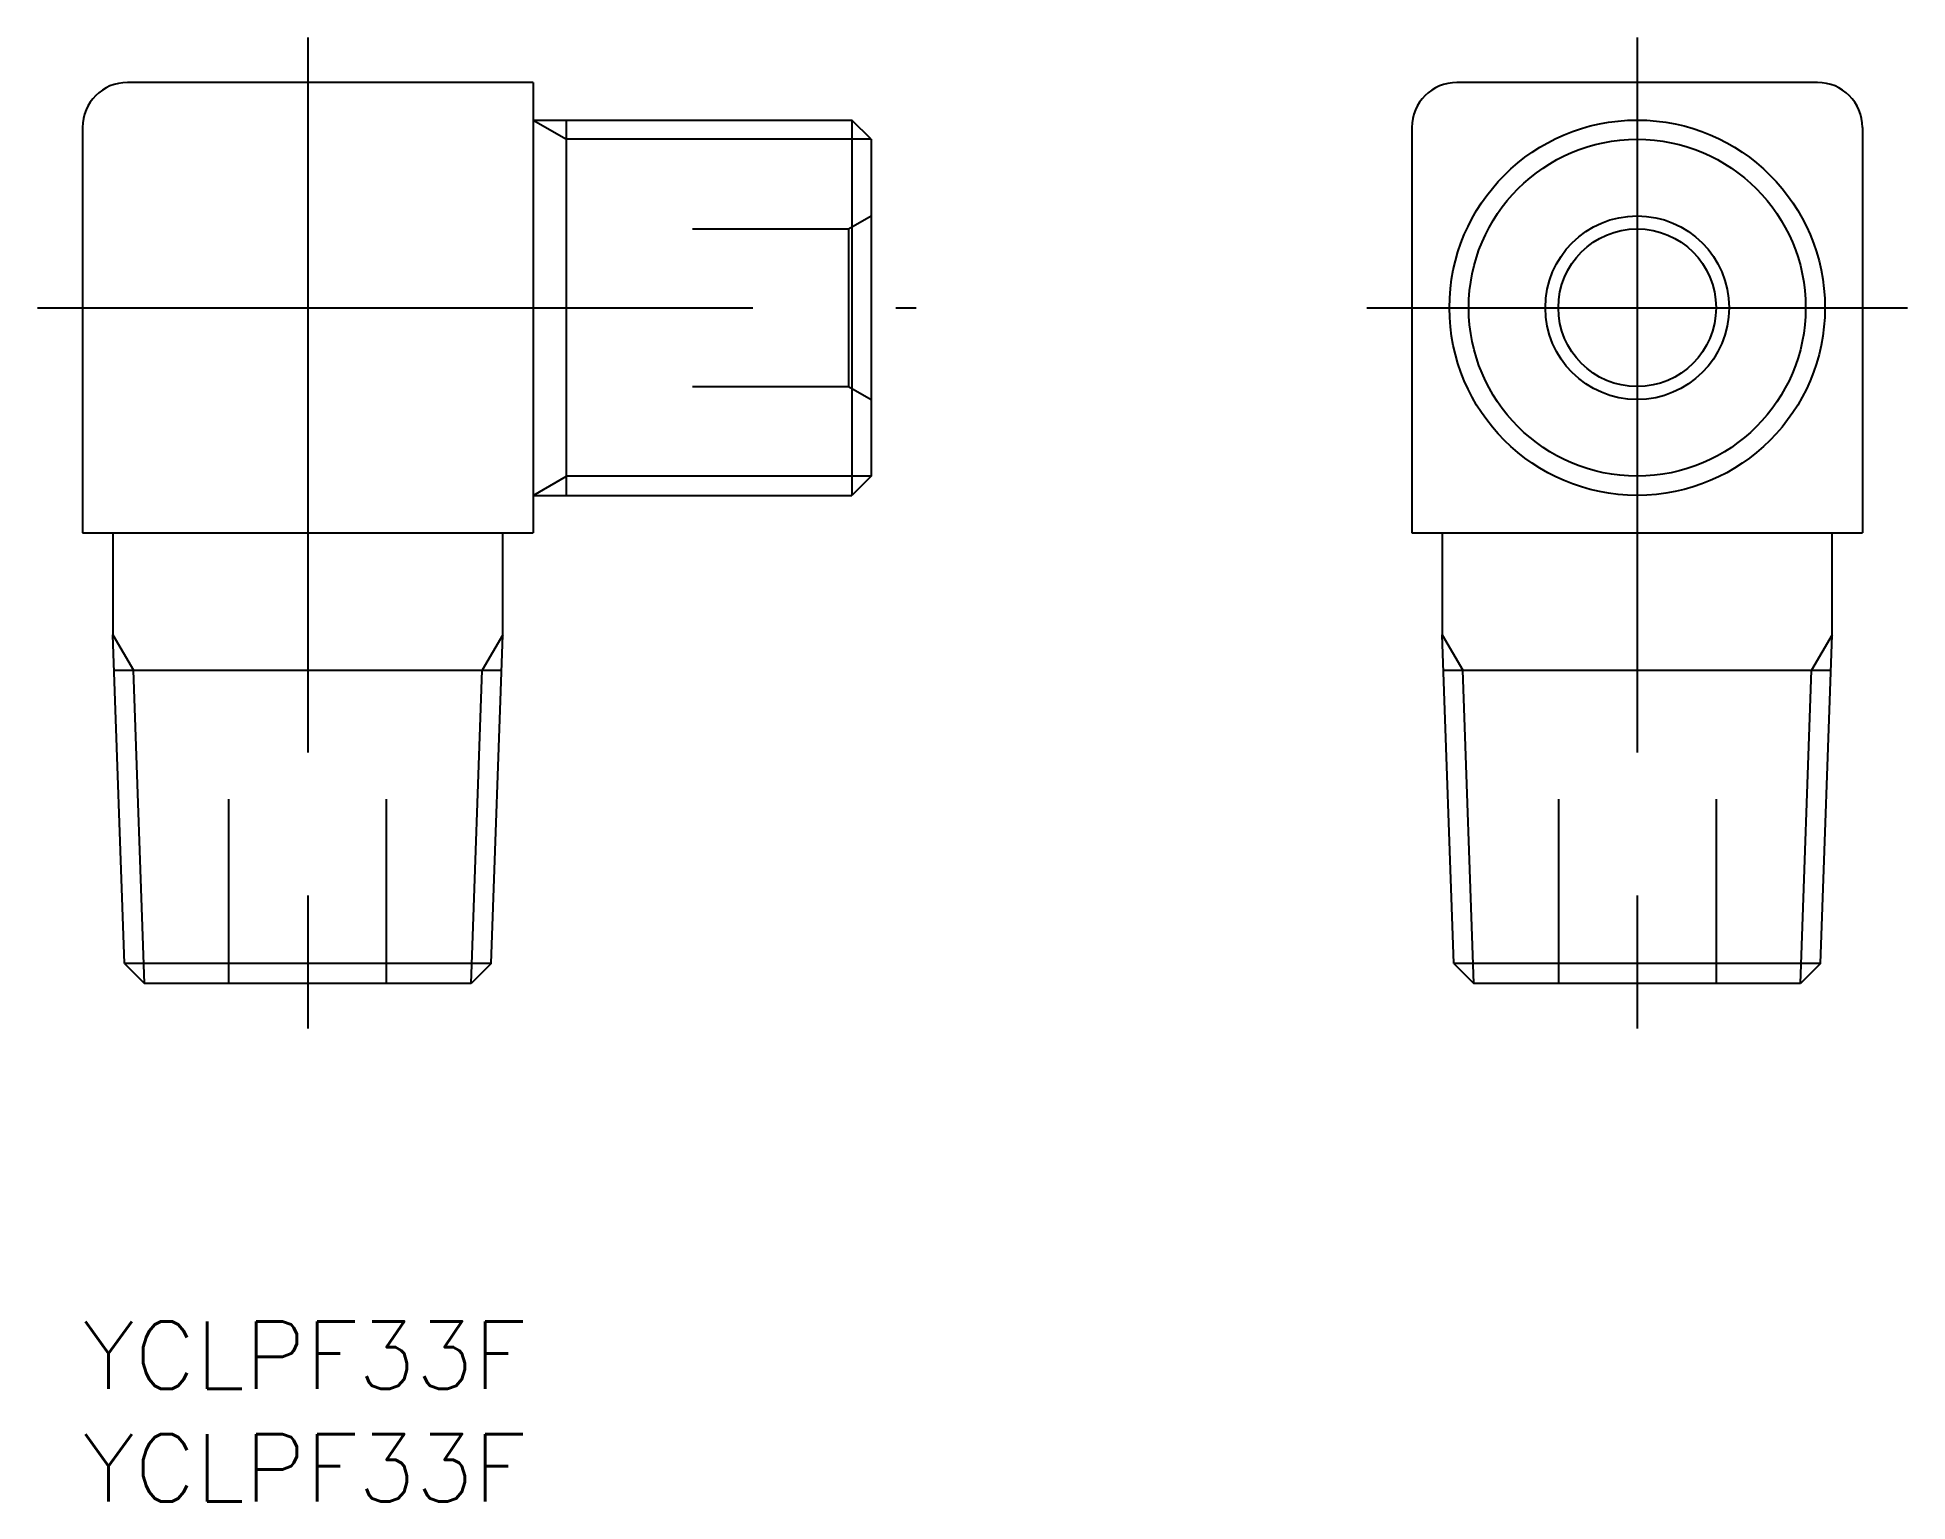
# Model space of a CAD drawing. Extents: x -12 to 71, y -53 to 12.
import ezdxf

# ---------------------------------------------------------------- set-up
doc = ezdxf.new("R2010")
doc.units = 0
doc.linetypes.add('CENTER', pattern=[50.8, 31.75, -6.35, 6.35, -6.35])
doc.linetypes.add('DASHED', pattern=[19.05, 12.7, -6.35])
doc.layers.get('0').update_dxf_attribs({"linetype": 'CONTINUOUS'})
doc.layers.add('CENTER', color=1, linetype='CENTER')
doc.styles.get("Standard").update_dxf_attribs({"font": 'txt.shx', "height": 3, "bigfont": 'bigfont.shx'})

msp = doc.modelspace()

# ---------------------------------------------------------------- linework, layer by layer
at = {"color": 7, "linetype": 'CONTINUOUS'}
for p, q in [((10, 10), (-8, 10)), ((10, 10), (10, -10)), ((67, 10), (51, 10)), ((10, 8.331), (24.144, 8.331)), ((11.483, -8.331), (11.483, 8.331)), ((24.144, 8.331), (24.144, -8.331)), ((25, 7.475), (24.144, 8.331)), ((-10, 8), (-10, -10)), ((25, 7.475), (25, -7.475)), ((49, 8), (49, -10)), ((69, 8), (69, -10)), ((25, -7.475), (24.144, -8.331)), ((10, -8.331), (24.144, -8.331)), ((-10, -10), (10, -10)), ((-8.65, -10), (-8.65, -14.515)), ((8.65, -14.515), (8.65, -10)), ((49, -10), (69, -10)), ((50.35, -10), (50.35, -14.515)), ((67.65, -14.515), (67.65, -10)), ((-8.14, -29.113), (-8.65, -14.515)), ((8.14, -29.113), (8.65, -14.515)), ((50.86, -29.113), (50.35, -14.515)), ((67.14, -29.113), (67.65, -14.515)), ((-8.595, -16.093), (8.595, -16.093)), ((50.405, -16.093), (67.595, -16.093)), ((8.14, -29.113), (-8.14, -29.113)), ((-8.14, -29.113), (-7.253, -30)), ((8.14, -29.113), (7.253, -30)), ((67.14, -29.113), (50.86, -29.113)), ((50.86, -29.113), (51.747, -30)), ((67.14, -29.113), (66.253, -30)), ((7.253, -30), (-7.253, -30)), ((66.253, -30), (51.747, -30))]:
    msp.add_line(p, q, dxfattribs=at)
at = {"color": 3, "linetype": 'CONTINUOUS'}
for p, q in [((10, 8.331), (11.483, 7.475)), ((25, 7.475), (11.483, 7.475)), ((10, -8.331), (11.483, -7.475)), ((25, -7.475), (11.483, -7.475)), ((-8.65, -14.515), (-7.739, -16.093)), ((8.65, -14.515), (7.739, -16.093)), ((50.35, -14.515), (51.261, -16.093)), ((67.65, -14.515), (66.739, -16.093)), ((-7.253, -30), (-7.739, -16.093)), ((7.253, -30), (7.739, -16.093)), ((51.747, -30), (51.261, -16.093)), ((66.253, -30), (66.739, -16.093))]:
    msp.add_line(p, q, dxfattribs=at)
at = {"color": 3, "linetype": 'DASHED'}
for p, q in [((17.072, 3.5), (24, 3.5)), ((24, 3.5), (25, 4.077)), ((24, 3.5), (24, -3.5)), ((17.072, -3.5), (24, -3.5)), ((24, -3.5), (25, -4.077)), ((-3.5, -30), (-3.5, -21.814)), ((3.5, -30), (3.5, -21.814)), ((55.5, -21.814), (55.5, -30)), ((62.5, -21.814), (62.5, -30))]:
    msp.add_line(p, q, dxfattribs=at)
at = {"color": 7, "linetype": 'CONTINUOUS'}
for radius in [8.331, 4.077, 3.5]:
    msp.add_circle((59, 0), radius, dxfattribs=at)
at = {"color": 3, "linetype": 'CONTINUOUS'}
msp.add_circle((59, 0), 7.475, dxfattribs=at)
at = {"color": 7, "linetype": 'CONTINUOUS'}
for centre, start, end in [((-8, 8), 90, 180), ((51, 8), 90, 180), ((67, 8), 0, 90)]:
    msp.add_arc(centre, 2, start, end, dxfattribs=at)
at = {"layer": 'CENTER', "color": 1, "linetype": 'CENTER'}
for p, q in [((0, 12), (0, -32)), ((59, 12), (59, -32)), ((-12, 0), (27, 0)), ((47, 0), (71, 0))]:
    msp.add_line(p, q, dxfattribs=at)

# ---------------------------------------------------------------- texts
at = {"color": 7, "linetype": 'CONTINUOUS'}
for p in [(-10, -48), (-10, -53)]:
    msp.add_text('YCLPF33F', height=3, dxfattribs=at).set_placement(p)

doc.saveas('drawing.dxf')
